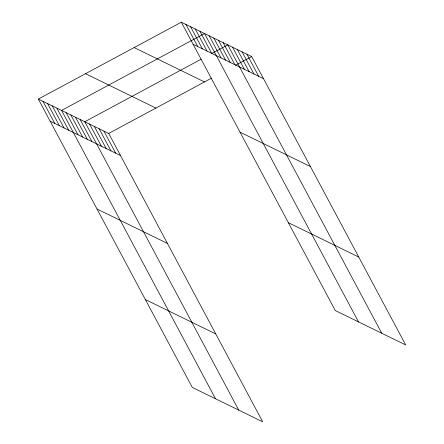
<?xml version="1.0" encoding="UTF-8"?>
<svg xmlns="http://www.w3.org/2000/svg" width="444" height="444" viewBox="0 0 444 444"><rect width="100%" height="100%" fill="white"/><g stroke="black" fill="none" stroke-linecap="round" stroke-linejoin="round"><path stroke-width="0.67" d="M38.328 99.073L108.713 133.444L262.682 421.8L192.296 387.429L38.328 99.073L181.319 22.2L251.704 56.571L405.672 344.927L335.287 310.556L181.319 22.2M201.154 59.196L84.782 121.756L238.75 410.112M211.438 53.663L227.772 44.883L381.74 333.239M108.713 133.444L211.777 78.033M235.37 65.351L251.704 56.571M193.118 44.3L263.503 78.666M134.132 47.569L204.518 81.94M240.032 132.162L310.417 166.533M85.514 73.704L155.899 108.075M288.367 222.694L358.758 257.059M50.128 121.173L120.513 155.539M97.042 209.035L167.432 243.406M145.382 299.567L215.767 333.932M246.919 54.235L258.719 76.329M242.13 51.893L253.929 73.993M237.346 49.556L249.145 71.656M232.562 47.219L244.355 69.32M223.127 42.613L234.926 64.713M218.481 40.349L230.281 62.443M213.836 38.079L225.635 60.179M209.191 35.809L220.99 57.909M358.513 321.9L204.545 33.544L61.555 110.417L215.523 398.773M199.9 31.274L211.699 53.369M195.255 29.004L207.054 51.104M190.609 26.734L202.409 48.834M185.964 24.47L197.763 46.565M103.929 131.108L115.729 153.202M99.14 128.771L110.939 150.866M94.356 126.435L106.155 148.529M89.571 124.092L101.371 146.193M80.136 119.492L91.936 141.586M75.491 117.222L87.29 139.316M70.846 114.952L82.645 137.052M66.2 112.682L78 134.782M56.91 108.147L68.709 130.247M52.264 105.877L64.064 127.977M47.619 103.613L59.418 125.708M42.974 101.343L54.773 123.438"/></g></svg>
